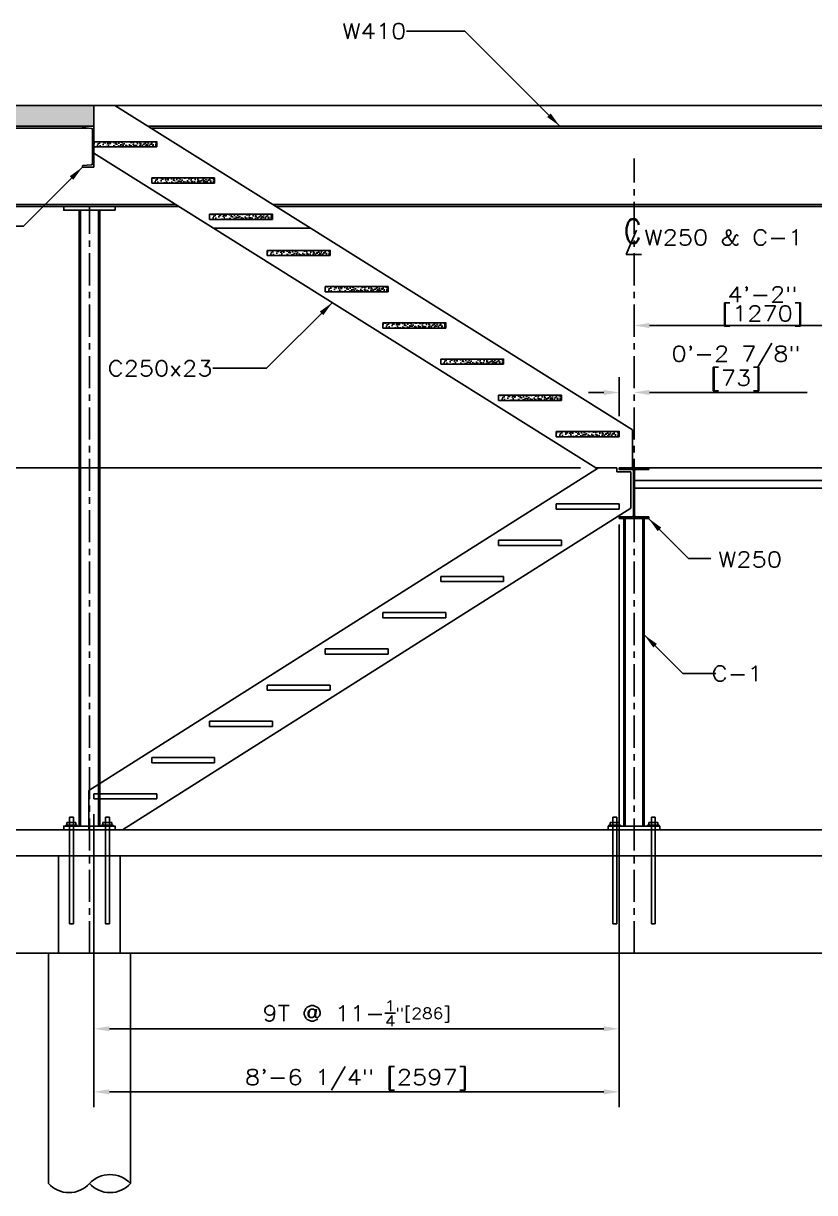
# Model space of a CAD drawing. Header units: inches. Extents: x -229 to 9761, y -1201 to 3580.
# Drawn here: x 8797.9 to 8951.9, y 2855.6 to 3083.1 of the extents above; entities that cross this region are included whole.
import ezdxf

# ---------------------------------------------------------------- set-up
doc = ezdxf.new("R2010")
doc.units = ezdxf.units.IN
doc.header["$MEASUREMENT"] = 0
doc.linetypes.add('CENTER', pattern=[2, 1.25, -0.25, 0.25, -0.25])
doc.layers.get('DEFPOINTS').update_dxf_attribs({"linetype": 'CONTINUOUS'})
for name, color, linetype in [('C-241-1', 241, 'CONTINUOUS'), ('CENTER', 1, 'CENTER'), ('LAYER131A', 131, 'CONTINUOUS'), ('Section-Stiffener', 2, 'CONTINUOUS'), ('Struc_Section_BP', 135, 'CONTINUOUS'), ('Struc_Section_Conc', 71, 'CONTINUOUS'), ('Struc_Section_Dim', 5, 'CONTINUOUS'), ('Struc_Section_Steel', 11, 'CONTINUOUS'), ('Struc_Steel_Beam', 22, 'CONTINUOUS'), ('TEXT', 4, 'CONTINUOUS')]:
    doc.layers.add(name, color=color, linetype=linetype)
doc.styles.add('ROMANS', font='ROMANS.SHX', dxfattribs={"width": 0.8})
doc.styles.add('ROMANS-115', font='romans.shx', dxfattribs={"width": 1.15})
doc.dimstyles.new('48-ROMANS-115', dxfattribs={"dimtxt": 3, "dimasz": 3, "dimexe": 3, "dimexo": 3, "dimgap": 0.0625, "dimtad": 1, "dimdec": 4, "dimzin": 1, "dimdsep": 46, "dimlunit": 4, "dimtxsty": 'ROMANS-115', "dimcen": 0.0625, "dimclrd": 256, "dimclre": 256, "dimclrt": 256, "dimadec": 0, "dimazin": 0, "dimtfac": 1, "dimtdec": 4, "dimtofl": 0, "dimtmove": 0, "dimatfit": 0, "dimfxl": 1, "dimfrac": 2, "dimtolj": 1, "dimtzin": 0, "dimarcsym": 0})
doc.dimstyles.new('Copy of 48-ROMANS-115-BPV', dxfattribs={"dimtxt": 3, "dimasz": 3, "dimexe": 3, "dimexo": 3, "dimgap": 0.0625, "dimtad": 1, "dimdec": 4, "dimzin": 1, "dimdsep": 46, "dimlunit": 4, "dimtxsty": 'ROMANS-115', "dimcen": 0.0625, "dimclrd": 256, "dimclre": 256, "dimclrt": 256, "dimadec": 0, "dimazin": 0, "dimtfac": 1, "dimtdec": 4, "dimtofl": 0, "dimtmove": 0, "dimatfit": 0, "dimfxl": 1, "dimfrac": 2, "dimtolj": 1, "dimtzin": 0, "dimarcsym": 0})

# ---------------------------------------------------------------- blocks, each defined once
blk = doc.blocks.new('*D185')
at = {"layer": 'DEFPOINTS', "color": 0, "ltscale": 2}
for p in [(8712.14, 3067.14), (8713.96, 2996.64), (8909.33, 2996.64)]:
    blk.add_point(p, dxfattribs=at)
at = {"layer": 'Struc_Section_Dim', "lineweight": -2, "ltscale": 2}
for p, q in [((8715.14, 3067.14), (8716.96, 3067.14)), ((8713.96, 3064.14), (8713.96, 2999.64)), ((8906.33, 2996.64), (8710.96, 2996.64))]:
    blk.add_line(p, q, dxfattribs=at)
at = {"layer": 'Struc_Section_Dim', "ltscale": 2}
for points in [[(8713.46, 3064.14), (8714.46, 3064.14), (8713.96, 3067.14)], [(8713.46, 2999.64), (8714.46, 2999.64), (8713.96, 2996.64)]]:
    blk.add_solid(points, dxfattribs=at)
at = {"layer": 'Struc_Section_Dim', "ltscale": 2, "insert": (8711.61, 3031.89), "char_height": 3, "attachment_point": 5, "rotation": 90, "style": 'ROMANS-115'}
blk.add_mtext('\\A1;5\'-10 1/2" [1791]', dxfattribs=at)
blk = doc.blocks.new('*D186')
at = {"layer": 'DEFPOINTS', "color": 0, "ltscale": 2}
for p in [(8909.33, 2996.64), (8713.96, 2926.14), (8713.96, 2926.14)]:
    blk.add_point(p, dxfattribs=at)
at = {"layer": 'Struc_Section_Dim', "lineweight": -2, "ltscale": 2}
for p, q in [((8906.33, 2996.64), (8710.96, 2996.64)), ((8713.96, 2993.64), (8713.96, 2929.14))]:
    blk.add_line(p, q, dxfattribs=at)
at = {"layer": 'Struc_Section_Dim', "ltscale": 2}
for points in [[(8713.46, 2993.64), (8714.46, 2993.64), (8713.96, 2996.64)], [(8713.46, 2929.14), (8714.46, 2929.14), (8713.96, 2926.14)]]:
    blk.add_solid(points, dxfattribs=at)
at = {"layer": 'Struc_Section_Dim', "ltscale": 2, "insert": (8711.61, 2961.39), "char_height": 3, "attachment_point": 5, "rotation": 90, "style": 'ROMANS-115'}
blk.add_mtext('\\A1;5\'-10 1/2" [1791]', dxfattribs=at)
blk = doc.blocks.new('*D189')
at = {"layer": 'DEFPOINTS', "color": 0, "ltscale": 2}
for p in [(8913.86, 2988.59), (8811.61, 2888.46), (8811.61, 2887.45)]:
    blk.add_point(p, dxfattribs=at)
at = {"layer": 'Struc_Section_Dim', "lineweight": -2, "ltscale": 2}
for p, q in [((8910.86, 2887.45), (8814.61, 2887.45)), ((8811.61, 2885.46), (8811.61, 2884.45))]:
    blk.add_line(p, q, dxfattribs=at)
at = {"layer": 'Struc_Section_Dim', "ltscale": 2}
for points in [[(8814.61, 2887.95), (8814.61, 2886.95), (8811.61, 2887.45)], [(8910.86, 2887.95), (8910.86, 2886.95), (8913.86, 2887.45)]]:
    blk.add_solid(points, dxfattribs=at)
at = {"layer": 'Struc_Section_Dim', "ltscale": 2, "insert": (8862.74, 2890.46), "char_height": 3, "attachment_point": 5, "style": 'ROMANS-115'}
blk.add_mtext('\\A1;\\A1;9T @ 11-\\H0.7x;\\S1/4;"[286]', dxfattribs=at)
blk = doc.blocks.new('*D175')
at = {"layer": 'DEFPOINTS', "color": 0, "ltscale": 2}
for p in [(8913.86, 2988.59), (8811.61, 2932.19), (8811.61, 2875.18)]:
    blk.add_point(p, dxfattribs=at)
at = {"layer": 'Struc_Section_Dim', "lineweight": -2, "ltscale": 2}
for p, q in [((8913.86, 2985.59), (8913.86, 2872.18)), ((8811.61, 2929.19), (8811.61, 2872.18)), ((8910.86, 2875.18), (8814.61, 2875.18))]:
    blk.add_line(p, q, dxfattribs=at)
at = {"layer": 'Struc_Section_Dim', "ltscale": 2}
for points in [[(8814.61, 2875.68), (8814.61, 2874.68), (8811.61, 2875.18)], [(8910.86, 2875.68), (8910.86, 2874.68), (8913.86, 2875.18)]]:
    blk.add_solid(points, dxfattribs=at)
at = {"layer": 'Struc_Section_Dim', "ltscale": 2, "insert": (8862.74, 2877.53), "char_height": 3, "attachment_point": 5, "style": 'ROMANS-115'}
blk.add_mtext('\\A1;8\'-6 1/4" [2597]', dxfattribs=at)
blk = doc.blocks.new('CLMARK')
at = {"layer": 'TEXT'}
for p, q in [((1.52, 4.57), (-3.55, -7.61)), ((-3.55, -7.61), (4.06, -7.61))]:
    blk.add_line(p, q, dxfattribs=at)
at = {"layer": 'TEXT', "style": 'ROMANS', "width": 0.8}
blk.add_text('C', height=12, dxfattribs=at).set_placement((-4.59, -1.9))
blk = doc.blocks.new('*D176')
at = {"layer": 'DEFPOINTS', "color": 0, "ltscale": 2}
for p in [(8916.74, 3024.33), (8916.74, 3023.08), (8966.74, 3023.08)]:
    blk.add_point(p, dxfattribs=at)
at = {"layer": 'Section-Stiffener', "lineweight": -2, "ltscale": 2}
blk.add_line((8963.74, 3024.33), (8919.74, 3024.33), dxfattribs=at)
at = {"layer": 'Section-Stiffener', "ltscale": 2}
for points in [[(8919.74, 3024.83), (8919.74, 3023.83), (8916.74, 3024.33)], [(8963.74, 3024.83), (8963.74, 3023.83), (8966.74, 3024.33)]]:
    blk.add_solid(points, dxfattribs=at)
at = {"layer": 'Section-Stiffener', "ltscale": 2, "char_height": 3, "attachment_point": 5, "style": 'ROMANS-115'}
for s, insert in [('\\A1;4\'-2"', (8941.74, 3030.38)), ('\\A1;[1270]', (8941.74, 3026.18))]:
    blk.add_mtext(s, dxfattribs=dict(at, insert=insert))
blk = doc.blocks.new('*D178')
at = {"layer": 'DEFPOINTS', "color": 0, "ltscale": 2}
for p in [(8916.74, 3011.3), (8913.86, 3003.69), (8916.74, 3003.69)]:
    blk.add_point(p, dxfattribs=at)
at = {"layer": 'Struc_Section_Dim', "lineweight": -2, "ltscale": 2}
for p, q in [((8913.86, 3006.69), (8913.86, 3014.3)), ((8910.86, 3011.3), (8907.86, 3011.3)), ((8919.74, 3011.3), (8950.46, 3011.3))]:
    blk.add_line(p, q, dxfattribs=at)
at = {"layer": 'Struc_Section_Dim', "ltscale": 2}
for points in [[(8910.86, 3011.8), (8910.86, 3010.8), (8913.86, 3011.3)], [(8919.74, 3011.8), (8919.74, 3010.8), (8916.74, 3011.3)]]:
    blk.add_solid(points, dxfattribs=at)
at = {"layer": 'Struc_Section_Dim', "ltscale": 2, "char_height": 3, "attachment_point": 5, "style": 'ROMANS-115'}
for s, insert in [('\\A1;0\'-2 7/8"', (8936.6, 3018.34)), ('\\A1;[73]', (8936.6, 3013.64))]:
    blk.add_mtext(s, dxfattribs=dict(at, insert=insert))

msp = doc.modelspace()

# ---------------------------------------------------------------- hatches: boundary and pattern name
at = {"layer": 'LAYER131A', "ltscale": 2}
h = msp.add_hatch(dxfattribs=at)
h.set_pattern_fill('AR-CONC', color=256, scale=0.2, style=0)
h.set_pattern_definition([(130, (9413.5464, 3009.6492), (-1.4345204, -0.1255043), [0.15, -1.65]), (185, (9413.5464, 3009.6492), (0.2775027, 1.5043843), [0.12, -1.32]), (79.5486, (9413.4269, 3009.6387), (-1.1570188, 1.378879), [0.1274804, -1.4022842]), (133.8158, (9413.5464, 3010.0492), (-2.134482, -0.331038), [0.225, -2.475]), (83.3644, (9413.3686, 3010.0216), (-1.8693254, 1.948236), [0.1912206, -2.103426]), (188.8158, (9413.5464, 3010.0492), (-1.869324, 1.948237), [0.18, -1.98]), (159, (9413.3464, 3009.9492), (-1.193814, -0.8052378), [0.15, -1.65]), (214, (9413.3464, 3009.9492), (-0.4866307, 1.4503), [0.12, -1.32]), (108.5486, (9413.247, 3009.882), (-1.6804453, 0.645061), [0.1274804, -1.4022842]), (142.5, (9413.54645, 3009.64916), (-0.0243197, 0.6657877), [0, -1.304, 0, -1.34, 0, -1.325]), (172.5, (9413.54645, 3009.64916), (-0.5261391, 0.7888234), [0, -0.764, 0, -1.274, 0, -0.505]), (212.5, (9413.99245, 3009.64916), (-1.06764487, -0.04510974), [0, -0.5, 0, -1.56, 0, -2.07]), (222.5, (9414.19245, 3009.6492), (-1.1663723, 0.20021), [0, -0.65, 0, -1.036, 0, -1.47])])
h.paths.add_polyline_path([(8753.172847, 3067.144803), (8811.610423, 3067.144803), (8811.610423, 3063.144803), (8753.133922, 3063.144803), (8753.133922, 3063.8607), (8753.717794, 3064.366131), (8752.861448, 3064.9882), (8753.172847, 3065.415872)])
h = msp.add_hatch(dxfattribs=at)
h.set_pattern_fill('AR-CONC', color=256, scale=0.2, style=0)
h.set_pattern_definition([(130, (9198.8265, 3066.0492), (-1.4345204, -0.1255043), [0.15, -1.65]), (185, (9198.8265, 3066.0492), (0.2775027, 1.504384), [0.12, -1.32]), (79.5486, (9198.707, 3066.0387), (-1.157019, 1.378879), [0.1274804, -1.402284]), (133.8158, (9198.8265, 3066.4492), (-2.134482, -0.331038), [0.225, -2.475]), (83.3644, (9198.6486, 3066.4216), (-1.869325, 1.948236), [0.19122, -2.103426]), (188.8158, (9198.8265, 3066.4492), (-1.869324, 1.948237), [0.18, -1.98]), (159, (9198.6265, 3066.3492), (-1.193814, -0.8052378), [0.15, -1.65]), (214, (9198.6265, 3066.3492), (-0.4866307, 1.4503), [0.12, -1.32]), (108.5486, (9198.527, 3066.282), (-1.6804453, 0.645061), [0.1274804, -1.402284]), (142.5, (9198.8265, 3066.04916), (-0.0243197, 0.6657877), [0, -1.304, 0, -1.34, 0, -1.325]), (172.5, (9198.8265, 3066.04916), (-0.5261391, 0.7888234), [0, -0.764, 0, -1.274, 0, -0.505]), (212.5, (9199.2725, 3066.04916), (-1.0676449, -0.04510974), [0, -0.5, 0, -1.56, 0, -2.07]), (222.5, (9199.4725, 3066.0492), (-1.1663723, 0.20021), [0, -0.65, 0, -1.036, 0, -1.47])])
h.paths.add_polyline_path([(8811.610423, 3060.094803), (8823.860423, 3060.094803), (8823.860423, 3059.094803), (8811.610423, 3059.094803)])
h = msp.add_hatch(dxfattribs=at)
h.set_pattern_fill('AR-CONC', color=256, scale=0.2, style=0)
h.set_pattern_definition([(130, (9210.0765, 3058.9992), (-1.4345204, -0.1255043), [0.15, -1.65]), (185, (9210.0765, 3058.9992), (0.2775027, 1.504384), [0.12, -1.32]), (79.5486, (9209.957, 3058.9887), (-1.157019, 1.378879), [0.1274804, -1.402284]), (133.8158, (9210.0765, 3059.3992), (-2.134482, -0.331038), [0.225, -2.475]), (83.3644, (9209.8986, 3059.3716), (-1.869325, 1.948236), [0.19122, -2.103426]), (188.8158, (9210.0765, 3059.3992), (-1.869324, 1.948237), [0.18, -1.98]), (159, (9209.8765, 3059.2992), (-1.193814, -0.8052378), [0.15, -1.65]), (214, (9209.8765, 3059.2992), (-0.4866307, 1.4503), [0.12, -1.32]), (108.5486, (9209.777, 3059.232), (-1.6804453, 0.645061), [0.1274804, -1.402284]), (142.5, (9210.0765, 3058.99916), (-0.0243197, 0.6657877), [0, -1.304, 0, -1.34, 0, -1.325]), (172.5, (9210.0765, 3058.99916), (-0.5261391, 0.7888234), [0, -0.764, 0, -1.274, 0, -0.505]), (212.5, (9210.5225, 3058.99916), (-1.0676449, -0.04510974), [0, -0.5, 0, -1.56, 0, -2.07]), (222.5, (9210.7225, 3058.9992), (-1.1663723, 0.20021), [0, -0.65, 0, -1.036, 0, -1.47])])
h.paths.add_polyline_path([(8822.860423, 3053.044803), (8835.110423, 3053.044803), (8835.110423, 3052.044803), (8822.860423, 3052.044803)])
h = msp.add_hatch(dxfattribs=at)
h.set_pattern_fill('AR-CONC', color=256, scale=0.2, style=0)
h.set_pattern_definition([(130, (9221.3265, 3051.9492), (-1.4345204, -0.1255043), [0.15, -1.65]), (185, (9221.3265, 3051.9492), (0.2775027, 1.504384), [0.12, -1.32]), (79.5486, (9221.207, 3051.9387), (-1.157019, 1.378879), [0.1274804, -1.402284]), (133.8158, (9221.3265, 3052.3492), (-2.134482, -0.331038), [0.225, -2.475]), (83.3644, (9221.1486, 3052.3216), (-1.869325, 1.948236), [0.19122, -2.103426]), (188.8158, (9221.3265, 3052.3492), (-1.869324, 1.948237), [0.18, -1.98]), (159, (9221.1265, 3052.2492), (-1.193814, -0.8052378), [0.15, -1.65]), (214, (9221.1265, 3052.2492), (-0.4866307, 1.4503), [0.12, -1.32]), (108.5486, (9221.027, 3052.182), (-1.6804453, 0.645061), [0.1274804, -1.402284]), (142.5, (9221.3265, 3051.94916), (-0.0243197, 0.6657877), [0, -1.304, 0, -1.34, 0, -1.325]), (172.5, (9221.3265, 3051.94916), (-0.5261391, 0.7888234), [0, -0.764, 0, -1.274, 0, -0.505]), (212.5, (9221.7725, 3051.94916), (-1.0676449, -0.04510974), [0, -0.5, 0, -1.56, 0, -2.07]), (222.5, (9221.9725, 3051.9492), (-1.1663723, 0.20021), [0, -0.65, 0, -1.036, 0, -1.47])])
h.paths.add_polyline_path([(8834.110423, 3045.994803), (8846.360423, 3045.994803), (8846.360423, 3044.994803), (8834.110423, 3044.994803)])
h = msp.add_hatch(dxfattribs=at)
h.set_pattern_fill('AR-CONC', color=256, scale=0.2, style=0)
h.set_pattern_definition([(130, (9232.5765, 3044.8992), (-1.4345204, -0.1255043), [0.15, -1.65]), (185, (9232.5765, 3044.8992), (0.2775027, 1.504384), [0.12, -1.32]), (79.5486, (9232.457, 3044.8887), (-1.157019, 1.378879), [0.1274804, -1.402284]), (133.8158, (9232.5765, 3045.2992), (-2.134482, -0.331038), [0.225, -2.475]), (83.3644, (9232.3986, 3045.2716), (-1.869325, 1.948236), [0.19122, -2.103426]), (188.8158, (9232.5765, 3045.2992), (-1.869324, 1.948237), [0.18, -1.98]), (159, (9232.3765, 3045.1992), (-1.193814, -0.8052378), [0.15, -1.65]), (214, (9232.3765, 3045.1992), (-0.4866307, 1.4503), [0.12, -1.32]), (108.5486, (9232.277, 3045.132), (-1.6804453, 0.645061), [0.1274804, -1.402284]), (142.5, (9232.5765, 3044.89916), (-0.0243197, 0.6657877), [0, -1.304, 0, -1.34, 0, -1.325]), (172.5, (9232.5765, 3044.89916), (-0.5261391, 0.7888234), [0, -0.764, 0, -1.274, 0, -0.505]), (212.5, (9233.0225, 3044.89916), (-1.0676449, -0.04510974), [0, -0.5, 0, -1.56, 0, -2.07]), (222.5, (9233.2225, 3044.8992), (-1.1663723, 0.20021), [0, -0.65, 0, -1.036, 0, -1.47])])
h.paths.add_polyline_path([(8845.360423, 3038.944803), (8857.610423, 3038.944803), (8857.610423, 3037.944803), (8845.360423, 3037.944803)])
h = msp.add_hatch(dxfattribs=at)
h.set_pattern_fill('AR-CONC', color=256, scale=0.2, style=0)
h.set_pattern_definition([(130, (9243.8265, 3037.8492), (-1.4345204, -0.1255043), [0.15, -1.65]), (185, (9243.8265, 3037.8492), (0.2775027, 1.504384), [0.12, -1.32]), (79.5486, (9243.707, 3037.8387), (-1.157019, 1.378879), [0.1274804, -1.402284]), (133.8158, (9243.8265, 3038.2492), (-2.134482, -0.331038), [0.225, -2.475]), (83.3644, (9243.6486, 3038.2216), (-1.869325, 1.948236), [0.19122, -2.103426]), (188.8158, (9243.8265, 3038.2492), (-1.869324, 1.948237), [0.18, -1.98]), (159, (9243.6265, 3038.1492), (-1.193814, -0.8052378), [0.15, -1.65]), (214, (9243.6265, 3038.1492), (-0.4866307, 1.4503), [0.12, -1.32]), (108.5486, (9243.527, 3038.082), (-1.6804453, 0.645061), [0.1274804, -1.402284]), (142.5, (9243.8265, 3037.84916), (-0.0243197, 0.6657877), [0, -1.304, 0, -1.34, 0, -1.325]), (172.5, (9243.8265, 3037.84916), (-0.5261391, 0.7888234), [0, -0.764, 0, -1.274, 0, -0.505]), (212.5, (9244.2725, 3037.84916), (-1.0676449, -0.04510974), [0, -0.5, 0, -1.56, 0, -2.07]), (222.5, (9244.4725, 3037.8492), (-1.1663723, 0.20021), [0, -0.65, 0, -1.036, 0, -1.47])])
h.paths.add_polyline_path([(8856.610423, 3031.894803), (8868.860423, 3031.894803), (8868.860423, 3030.894803), (8856.610423, 3030.894803)])
h = msp.add_hatch(dxfattribs=at)
h.set_pattern_fill('AR-CONC', color=256, scale=0.2, style=0)
h.set_pattern_definition([(130, (9255.0765, 3030.7992), (-1.4345204, -0.1255043), [0.15, -1.65]), (185, (9255.0765, 3030.7992), (0.2775027, 1.504384), [0.12, -1.32]), (79.5486, (9254.957, 3030.7887), (-1.157019, 1.378879), [0.1274804, -1.402284]), (133.8158, (9255.0765, 3031.1992), (-2.134482, -0.331038), [0.225, -2.475]), (83.3644, (9254.8986, 3031.1716), (-1.869325, 1.948236), [0.19122, -2.103426]), (188.8158, (9255.0765, 3031.1992), (-1.869324, 1.948237), [0.18, -1.98]), (159, (9254.8765, 3031.0992), (-1.193814, -0.8052378), [0.15, -1.65]), (214, (9254.8765, 3031.0992), (-0.4866307, 1.4503), [0.12, -1.32]), (108.5486, (9254.777, 3031.032), (-1.6804453, 0.645061), [0.1274804, -1.402284]), (142.5, (9255.0765, 3030.79916), (-0.0243197, 0.6657877), [0, -1.304, 0, -1.34, 0, -1.325]), (172.5, (9255.0765, 3030.79916), (-0.5261391, 0.7888234), [0, -0.764, 0, -1.274, 0, -0.505]), (212.5, (9255.5225, 3030.79916), (-1.0676449, -0.04510974), [0, -0.5, 0, -1.56, 0, -2.07]), (222.5, (9255.7225, 3030.7992), (-1.1663723, 0.20021), [0, -0.65, 0, -1.036, 0, -1.47])])
h.paths.add_polyline_path([(8867.860423, 3024.844803), (8880.110423, 3024.844803), (8880.110423, 3023.844803), (8867.860423, 3023.844803)])
h = msp.add_hatch(dxfattribs=at)
h.set_pattern_fill('AR-CONC', color=256, scale=0.2, style=0)
h.set_pattern_definition([(130, (9266.3265, 3023.7492), (-1.4345204, -0.1255043), [0.15, -1.65]), (185, (9266.3265, 3023.7492), (0.2775027, 1.504384), [0.12, -1.32]), (79.5486, (9266.207, 3023.7387), (-1.157019, 1.378879), [0.1274804, -1.402284]), (133.8158, (9266.3265, 3024.1492), (-2.134482, -0.331038), [0.225, -2.475]), (83.3644, (9266.1486, 3024.1216), (-1.869325, 1.948236), [0.19122, -2.103426]), (188.8158, (9266.3265, 3024.1492), (-1.869324, 1.948237), [0.18, -1.98]), (159, (9266.1265, 3024.0492), (-1.193814, -0.8052378), [0.15, -1.65]), (214, (9266.1265, 3024.0492), (-0.4866307, 1.4503), [0.12, -1.32]), (108.5486, (9266.027, 3023.982), (-1.6804453, 0.645061), [0.1274804, -1.402284]), (142.5, (9266.3265, 3023.74916), (-0.0243197, 0.6657877), [0, -1.304, 0, -1.34, 0, -1.325]), (172.5, (9266.3265, 3023.74916), (-0.5261391, 0.7888234), [0, -0.764, 0, -1.274, 0, -0.505]), (212.5, (9266.7725, 3023.74916), (-1.0676449, -0.04510974), [0, -0.5, 0, -1.56, 0, -2.07]), (222.5, (9266.9725, 3023.7492), (-1.1663723, 0.20021), [0, -0.65, 0, -1.036, 0, -1.47])])
h.paths.add_polyline_path([(8879.110423, 3017.794803), (8891.360423, 3017.794803), (8891.360423, 3016.794803), (8879.110423, 3016.794803)])
h = msp.add_hatch(dxfattribs=at)
h.set_pattern_fill('AR-CONC', color=256, scale=0.2, style=0)
h.set_pattern_definition([(130, (9277.5765, 3016.6992), (-1.4345204, -0.1255043), [0.15, -1.65]), (185, (9277.5765, 3016.6992), (0.2775027, 1.504384), [0.12, -1.32]), (79.5486, (9277.457, 3016.6887), (-1.157019, 1.378879), [0.1274804, -1.402284]), (133.8158, (9277.5765, 3017.0992), (-2.134482, -0.331038), [0.225, -2.475]), (83.3644, (9277.3986, 3017.0716), (-1.869325, 1.948236), [0.19122, -2.103426]), (188.8158, (9277.5765, 3017.0992), (-1.869324, 1.948237), [0.18, -1.98]), (159, (9277.3765, 3016.9992), (-1.193814, -0.8052378), [0.15, -1.65]), (214, (9277.3765, 3016.9992), (-0.4866307, 1.4503), [0.12, -1.32]), (108.5486, (9277.277, 3016.932), (-1.6804453, 0.645061), [0.1274804, -1.402284]), (142.5, (9277.5765, 3016.69916), (-0.0243197, 0.6657877), [0, -1.304, 0, -1.34, 0, -1.325]), (172.5, (9277.5765, 3016.69916), (-0.5261391, 0.7888234), [0, -0.764, 0, -1.274, 0, -0.505]), (212.5, (9278.0225, 3016.69916), (-1.0676449, -0.04510974), [0, -0.5, 0, -1.56, 0, -2.07]), (222.5, (9278.2225, 3016.6992), (-1.1663723, 0.20021), [0, -0.65, 0, -1.036, 0, -1.47])])
h.paths.add_polyline_path([(8890.360423, 3010.744803), (8902.610423, 3010.744803), (8902.610423, 3009.744803), (8890.360423, 3009.744803)])
h = msp.add_hatch(dxfattribs=at)
h.set_pattern_fill('AR-CONC', color=256, scale=0.2, style=0)
h.set_pattern_definition([(130, (9288.8265, 3009.6492), (-1.4345204, -0.1255043), [0.15, -1.65]), (185, (9288.8265, 3009.6492), (0.2775027, 1.504384), [0.12, -1.32]), (79.5486, (9288.707, 3009.6387), (-1.157019, 1.378879), [0.1274804, -1.402284]), (133.8158, (9288.8265, 3010.0492), (-2.134482, -0.331038), [0.225, -2.475]), (83.3644, (9288.6486, 3010.0216), (-1.869325, 1.948236), [0.19122, -2.103426]), (188.8158, (9288.8265, 3010.0492), (-1.869324, 1.948237), [0.18, -1.98]), (159, (9288.6265, 3009.9492), (-1.193814, -0.8052378), [0.15, -1.65]), (214, (9288.6265, 3009.9492), (-0.4866307, 1.4503), [0.12, -1.32]), (108.5486, (9288.527, 3009.882), (-1.6804453, 0.645061), [0.1274804, -1.402284]), (142.5, (9288.8265, 3009.64916), (-0.0243197, 0.6657877), [0, -1.304, 0, -1.34, 0, -1.325]), (172.5, (9288.8265, 3009.64916), (-0.5261391, 0.7888234), [0, -0.764, 0, -1.274, 0, -0.505]), (212.5, (9289.2725, 3009.64916), (-1.0676449, -0.04510974), [0, -0.5, 0, -1.56, 0, -2.07]), (222.5, (9289.4725, 3009.6492), (-1.1663723, 0.20021), [0, -0.65, 0, -1.036, 0, -1.47])])
h.paths.add_polyline_path([(8901.610423, 3003.694803), (8913.860423, 3003.694803), (8913.860423, 3002.694803), (8901.610423, 3002.694803)])
at = {"layer": 'Struc_Section_Steel', "ltscale": 2}
h = msp.add_hatch(dxfattribs=at)
h.set_pattern_fill('STEEL', color=256, scale=5, style=0)
h.set_pattern_definition([(135, (9021.61105, 3012.8967), (0.4419417, 0.4419417), []), (135, (9021.61105, 3013.2092), (0.4419417, 0.4419417), [])])
h.paths.add_polyline_path([(8913.860423, 2996.332303), (8913.860423, 2996.644803), (8919.610423, 2996.644803), (8919.610423, 2996.332303), (8917.110423, 2996.332303, 0.4142135624), (8916.860423, 2996.082303), (8916.860423, 2987.332303, 0.4142135624), (8917.110423, 2987.082303), (8919.610423, 2987.082303), (8919.610423, 2986.769803), (8913.860423, 2986.769803), (8913.860423, 2987.082303), (8916.360423, 2987.082303, 0.4142135624), (8916.610423, 2987.332303), (8916.610423, 2996.082303, 0.4142135624), (8916.360423, 2996.332303)])

# ---------------------------------------------------------------- linework, layer by layer
at = {"layer": 'C-241-1'}
for p, q in [((8806.114495, 2927.08037), (8808.356351, 2927.08037)), ((8806.114495, 2927.08037), (8806.114495, 2926.894803)), ((8806.114495, 2926.894803), (8808.356351, 2926.894803)), ((8806.364495, 2927.575215), (8808.106351, 2927.575215)), ((8806.364495, 2927.575215), (8806.364495, 2927.08037)), ((8806.859341, 2928.616452), (8806.859341, 2927.575215)), ((8806.859341, 2928.616452), (8807.611506, 2928.616452)), ((8807.611506, 2928.616452), (8807.611506, 2927.575215)), ((8808.106351, 2927.575215), (8808.106351, 2927.08037)), ((8808.356351, 2927.08037), (8808.356351, 2926.894803)), ((8815.356351, 2927.08037), (8813.114495, 2927.08037)), ((8813.114495, 2927.08037), (8813.114495, 2926.894803)), ((8815.356351, 2926.894803), (8813.114495, 2926.894803)), ((8815.106351, 2927.575215), (8813.364495, 2927.575215)), ((8813.364495, 2927.575215), (8813.364495, 2927.08037)), ((8813.859341, 2928.616452), (8813.859341, 2927.575215)), ((8814.611506, 2928.616452), (8813.859341, 2928.616452)), ((8814.611506, 2928.616452), (8814.611506, 2927.575215)), ((8815.106351, 2927.575215), (8815.106351, 2927.08037)), ((8815.356351, 2927.08037), (8815.356351, 2926.894803)), ((8911.864495, 2927.08037), (8914.106351, 2927.08037)), ((8911.864495, 2927.08037), (8911.864495, 2926.894803)), ((8911.864495, 2926.894803), (8914.106351, 2926.894803)), ((8912.114495, 2927.575215), (8913.856351, 2927.575215)), ((8912.114495, 2927.575215), (8912.114495, 2927.08037)), ((8912.609341, 2928.616452), (8912.609341, 2927.575215)), ((8912.609341, 2928.616452), (8913.361506, 2928.616452)), ((8913.361506, 2928.616452), (8913.361506, 2927.575215)), ((8913.856351, 2927.575215), (8913.856351, 2927.08037)), ((8914.106351, 2927.08037), (8914.106351, 2926.894803)), ((8921.606351, 2927.08037), (8919.364495, 2927.08037)), ((8919.364495, 2927.08037), (8919.364495, 2926.894803)), ((8921.606351, 2926.894803), (8919.364495, 2926.894803)), ((8921.356351, 2927.575215), (8919.614495, 2927.575215)), ((8919.614495, 2927.575215), (8919.614495, 2927.08037)), ((8920.109341, 2928.616452), (8920.109341, 2927.575215)), ((8920.861506, 2928.616452), (8920.109341, 2928.616452)), ((8920.861506, 2928.616452), (8920.861506, 2927.575215)), ((8921.356351, 2927.575215), (8921.356351, 2927.08037)), ((8921.606351, 2927.08037), (8921.606351, 2926.894803))]:
    msp.add_line(p, q, dxfattribs=at)
at = {"layer": 'C-241-1', "ltscale": 10}
for p, q in [((8806.859341, 2927.575215), (8806.859341, 2907.894803)), ((8807.611506, 2927.575215), (8807.611506, 2907.894803)), ((8813.859341, 2927.575215), (8813.859341, 2907.894803)), ((8814.611506, 2927.575215), (8814.611506, 2907.894803)), ((8912.609341, 2927.575215), (8912.609341, 2907.894803)), ((8913.361506, 2927.575215), (8913.361506, 2907.894803)), ((8920.109341, 2927.575215), (8920.109341, 2907.894803)), ((8920.861506, 2927.575215), (8920.861506, 2907.894803)), ((8806.859341, 2907.894803), (8807.611506, 2907.894803)), ((8814.611506, 2907.894803), (8813.859341, 2907.894803)), ((8912.609341, 2907.894803), (8913.361506, 2907.894803)), ((8920.861506, 2907.894803), (8920.109341, 2907.894803))]:
    msp.add_line(p, q, dxfattribs=at)
at = {"layer": 'CENTER', "ltscale": 5}
for p, q in [((8916.735423, 2902.144803), (8916.735423, 3056.805485)), ((8810.735423, 2902.144803), (8810.735423, 3047.519803))]:
    msp.add_line(p, q, dxfattribs=at)
at = {"layer": 'LAYER131A'}
for p, q in [((8811.610423, 3060.094803), (8823.860423, 3060.094803)), ((8811.610423, 3059.094803), (8811.610423, 3060.094803)), ((8811.610423, 3059.094803), (8823.860423, 3059.094803)), ((8823.860423, 3059.094803), (8823.860423, 3060.094803)), ((8822.860423, 3053.044803), (8835.110423, 3053.044803)), ((8822.860423, 3052.044803), (8822.860423, 3053.044803)), ((8822.860423, 3052.044803), (8835.110423, 3052.044803)), ((8835.110423, 3052.044803), (8835.110423, 3053.044803)), ((8808.735423, 3046.769803), (8808.735423, 2926.894803)), ((8812.735423, 3046.769803), (8812.735423, 2935.198465)), ((8834.110423, 3045.994803), (8846.360423, 3045.994803)), ((8834.110423, 3044.994803), (8834.110423, 3045.994803)), ((8834.110423, 3044.994803), (8846.360423, 3044.994803)), ((8846.360423, 3044.994803), (8846.360423, 3045.994803)), ((8845.360423, 3038.944803), (8857.610423, 3038.944803)), ((8845.360423, 3038.944803), (8856.610423, 3038.944803)), ((8845.360423, 3037.944803), (8845.360423, 3038.944803)), ((8857.610423, 3037.944803), (8857.610423, 3038.944803)), ((8845.360423, 3037.944803), (8857.610423, 3037.944803)), ((8856.610423, 3031.894803), (8868.860423, 3031.894803)), ((8856.610423, 3030.894803), (8856.610423, 3031.894803)), ((8868.860423, 3030.894803), (8868.860423, 3031.894803)), ((8856.610423, 3030.894803), (8868.860423, 3030.894803)), ((8867.860423, 3024.844803), (8880.110423, 3024.844803)), ((8867.860423, 3023.844803), (8867.860423, 3024.844803)), ((8880.110423, 3023.844803), (8880.110423, 3024.844803)), ((8867.860423, 3023.844803), (8880.110423, 3023.844803)), ((8879.110423, 3017.794803), (8891.360423, 3017.794803)), ((8879.110423, 3016.794803), (8879.110423, 3017.794803)), ((8891.360423, 3016.794803), (8891.360423, 3017.794803)), ((8879.110423, 3016.794803), (8891.360423, 3016.794803)), ((8890.360423, 3010.744803), (8902.610423, 3010.744803)), ((8890.360423, 3009.744803), (8890.360423, 3010.744803)), ((8902.610423, 3009.744803), (8902.610423, 3010.744803)), ((8890.360423, 3009.744803), (8902.610423, 3009.744803)), ((8901.610423, 3003.694803), (8913.860423, 3003.694803)), ((8901.610423, 3002.694803), (8901.610423, 3003.694803)), ((8901.610423, 3002.694803), (8913.860423, 3002.694803)), ((8913.860423, 3002.694803), (8913.860423, 3003.694803)), ((8901.610423, 2988.594803), (8901.610423, 2989.594803)), ((8913.860423, 2988.594803), (8913.860423, 2989.594803)), ((8914.735423, 2986.769803), (8914.735423, 2926.894803)), ((8918.735423, 2986.769803), (8918.735423, 2926.894803)), ((8890.360423, 2981.544803), (8890.360423, 2982.544803)), ((8902.610423, 2981.544803), (8902.610423, 2982.544803)), ((8879.110423, 2974.494803), (8879.110423, 2975.494803)), ((8891.360423, 2974.494803), (8891.360423, 2975.494803)), ((8867.860423, 2967.444803), (8867.860423, 2968.444803)), ((8880.110423, 2967.444803), (8880.110423, 2968.444803)), ((8856.610423, 2960.394803), (8856.610423, 2961.394803)), ((8868.860423, 2960.394803), (8868.860423, 2961.394803)), ((8845.360423, 2953.344803), (8845.360423, 2954.344803)), ((8857.610423, 2953.344803), (8857.610423, 2954.344803)), ((8834.110423, 2946.294803), (8834.110423, 2947.294803)), ((8846.360423, 2946.294803), (8846.360423, 2947.294803)), ((8822.860423, 2939.244803), (8822.860423, 2940.244803)), ((8835.110423, 2939.244803), (8835.110423, 2940.244803)), ((8811.610423, 2932.194803), (8811.610423, 2933.194803)), ((8823.860423, 2932.194803), (8823.860423, 2933.194803)), ((8802.749515, 2902.144803), (8802.749515, 2857.317973)), ((8802.749515, 2902.144803), (8818.721332, 2902.144803)), ((8818.721332, 2902.144803), (8818.721332, 2857.317973))]:
    msp.add_line(p, q, dxfattribs=at)
at = {"layer": 'LAYER131A', "ltscale": 10}
for p, q in [((8913.860423, 2989.594803), (8901.610423, 2989.594803)), ((8913.860423, 2988.594803), (8901.610423, 2988.594803)), ((8902.610423, 2982.544803), (8890.360423, 2982.544803)), ((8902.610423, 2981.544803), (8890.360423, 2981.544803)), ((8891.360423, 2975.494803), (8879.110423, 2975.494803)), ((8891.360423, 2974.494803), (8879.110423, 2974.494803)), ((8880.110423, 2968.444803), (8867.860423, 2968.444803)), ((8880.110423, 2967.444803), (8867.860423, 2967.444803)), ((8868.860423, 2961.394803), (8856.610423, 2961.394803)), ((8868.860423, 2960.394803), (8856.610423, 2960.394803)), ((8857.610423, 2954.344803), (8845.360423, 2954.344803)), ((8857.610423, 2953.344803), (8845.360423, 2953.344803)), ((8846.360423, 2947.294803), (8834.110423, 2947.294803)), ((8846.360423, 2946.294803), (8834.110423, 2946.294803)), ((8835.110423, 2940.244803), (8822.860423, 2940.244803)), ((8835.110423, 2939.244803), (8822.860423, 2939.244803)), ((8823.860423, 2933.194803), (8811.610423, 2933.194803)), ((8823.860423, 2932.194803), (8811.610423, 2932.194803))]:
    msp.add_line(p, q, dxfattribs=at)
at = {"layer": 'LAYER131A'}
for centre, start, end in [((8814.728378, 2853.648059), 42.58603586, 137.41396414), ((8806.742469, 2860.987887), 222.58603586, 317.41396414), ((8814.728378, 2860.987887), 222.58603586, 317.41396414)]:
    msp.add_arc(centre, 5.423279, start, end, dxfattribs=at)
at = {"layer": 'Struc_Section_BP', "ltscale": 2}
for points in [[(8815.735423, 3046.769803), (8805.735423, 3046.769803), (8805.735423, 3047.519803), (8815.735423, 3047.519803)], [(8815.735423, 2926.144803), (8805.735423, 2926.144803), (8805.735423, 2926.894803), (8815.735423, 2926.894803)], [(8921.735423, 2926.144803), (8911.735423, 2926.144803), (8911.735423, 2926.894803), (8921.735423, 2926.894803)]]:
    msp.add_lwpolyline(points, close=True, dxfattribs=at)
at = {"layer": 'Struc_Section_Conc', "ltscale": 2}
for p, q in [((8811.610423, 3067.144803), (8753.172847, 3067.144803)), ((8811.610423, 3063.144803), (8811.610423, 3067.144803)), ((8963.860423, 3067.144803), (8815.661335, 3067.144803)), ((8811.610423, 3063.144803), (8753.133922, 3063.144803)), ((8966.610423, 3063.144803), (8822.044313, 3063.144803)), ((8810.360423, 3062.769803), (8753.172847, 3062.769803)), ((8963.485423, 3062.769803), (8822.642718, 3062.769803)), ((8827.547529, 3047.894803), (8753.133922, 3047.894803)), ((8828.145933, 3047.519803), (8753.133922, 3047.519803)), ((8966.110423, 3047.894803), (8846.37942, 3047.894803)), ((8966.110423, 3047.519803), (8846.977824, 3047.519803)), ((8919.610423, 2996.644803), (8963.860423, 2996.644803)), ((8916.860423, 2992.644803), (8966.610423, 2992.644803)), ((9004.493147, 2926.144803), (8754.172847, 2926.144803)), ((9004.454221, 2921.144803), (8754.133922, 2921.144803)), ((8804.735423, 2902.144803), (8804.735423, 2921.144803)), ((8816.735423, 2902.144803), (8816.735423, 2921.144803)), ((9004.493147, 2902.144803), (8754.172847, 2902.144803)), ((8816.735423, 2902.144803), (8804.735423, 2902.144803)), ((8816.735423, 2902.144803), (8804.735423, 2902.144803))]:
    msp.add_line(p, q, dxfattribs=at)
at = {"layer": 'Struc_Section_Conc', "ltscale": 20}
msp.add_line((8916.860423, 2994.144803), (8966.610423, 2994.144803), dxfattribs=at)
at = {"layer": 'Struc_Section_Steel', "ltscale": 2}
for p, q in [((8811.610423, 3067.144803), (8815.661335, 3067.144803)), ((8811.610423, 3058.177089), (8811.610423, 3067.144803)), ((8811.610423, 3061.644803), (8811.610423, 3067.144803)), ((8811.610423, 3067.144803), (8811.610423, 3058.177089)), ((8815.661335, 3067.144803), (8916.420423, 3004.002441)), ((8811.610423, 3063.144803), (8809.360423, 3063.144803)), ((8809.360423, 3063.144803), (8809.360423, 3062.971833)), ((8811.610423, 3055.144803), (8811.610423, 3063.144803)), ((8811.132212, 3062.70228), (8809.474529, 3062.847309)), ((8811.360423, 3055.836374), (8811.360423, 3062.453231)), ((8811.610423, 3057.882056), (8909.329444, 2996.644803)), ((8809.360423, 3055.317773), (8809.360423, 3055.144803)), ((8811.610423, 3055.144803), (8809.360423, 3055.144803)), ((8811.132212, 3055.587326), (8809.474529, 3055.442297)), ((8916.420423, 2996.644803), (8916.420423, 3004.002441)), ((8909.809512, 2996.644803), (8810.610423, 2933.853374)), ((8909.329444, 2996.644803), (8913.360423, 2996.644803)), ((8913.860423, 2996.332303), (8913.860423, 2996.644803)), ((8913.860423, 2996.644803), (8916.420423, 2996.644803)), ((8919.610423, 2996.644803), (8917.050423, 2996.644803)), ((8919.610423, 2996.332303), (8919.610423, 2996.644803)), ((8916.110423, 2988.806634), (8817.141403, 2926.144803)), ((8810.610423, 2926.144803), (8810.610423, 2933.853374)), ((8817.141403, 2926.144803), (8810.610423, 2926.144803))]:
    msp.add_line(p, q, dxfattribs=at)
at = {"layer": 'Struc_Section_Steel', "ltscale": 4}
for p, q in [((8808.985423, 3046.769803), (8808.985423, 2926.894803)), ((8812.485423, 3046.769803), (8812.485423, 2926.894803)), ((8914.985423, 2986.769803), (8914.985423, 2926.894803)), ((8918.485423, 2986.769803), (8918.485423, 2926.894803)), ((8812.735423, 2935.198465), (8812.735423, 2926.894803))]:
    msp.add_line(p, q, dxfattribs=at)
at = {"layer": 'Struc_Section_Steel'}
for p, q in [((8913.360423, 2996.644803), (8913.360423, 2995.832303)), ((8916.110423, 2995.832303), (8913.360423, 2995.832303)), ((8919.610423, 2996.644803), (8913.860423, 2996.644803)), ((8913.860423, 2996.644803), (8913.860423, 2996.332303)), ((8916.360423, 2996.332303), (8913.860423, 2996.332303)), ((8916.110423, 2988.806634), (8916.110423, 2995.832303)), ((8916.610423, 2987.332303), (8916.610423, 2996.082303)), ((8916.860423, 2987.332303), (8916.860423, 2996.082303)), ((8919.610423, 2996.332303), (8917.110423, 2996.332303)), ((8913.860423, 2987.082303), (8916.360423, 2987.082303)), ((8913.860423, 2987.082303), (8913.860423, 2986.769803)), ((8913.860423, 2986.769803), (8919.610423, 2986.769803)), ((8917.110423, 2987.082303), (8919.610423, 2987.082303)), ((8919.610423, 2986.769803), (8919.610423, 2987.082303))]:
    msp.add_line(p, q, dxfattribs=at)
at = {"layer": 'Struc_Section_Steel', "ltscale": 2}
for centre, radius, start, end in [((8809.485423, 3062.971833), 0.125, 180, 265), ((8811.110423, 3062.453231), 0.25, 0, 85), ((8809.485423, 3055.317773), 0.125, 95, 180), ((8811.110423, 3055.836374), 0.25, 275, 0)]:
    msp.add_arc(centre, radius, start, end, dxfattribs=at)
at = {"layer": 'Struc_Section_Steel'}
for centre, start, end in [((8916.360423, 2996.082303), 0, 90), ((8917.110423, 2996.082303), 90, 180), ((8916.360423, 2987.332303), 270, 0), ((8917.110423, 2987.332303), 180, 270)]:
    msp.add_arc(centre, 0.25, start, end, dxfattribs=at)
at = {"layer": 'Struc_Steel_Beam', "ltscale": 10}
msp.add_line((8853.759739, 3043.269803), (8834.927848, 3043.269803), dxfattribs=at)

# ---------------------------------------------------------------- block references
at = {"layer": 'Struc_Section_Dim', "ltscale": 2, "xscale": 0.390625, "yscale": 0.390625, "zscale": 0.390625}
msp.add_blockref('CLMARK', (8916.605317, 3041.098228), dxfattribs=at)

# ---------------------------------------------------------------- texts
at = {"layer": 'Struc_Section_Dim', "ltscale": 2, "style": 'ROMANS-115', "width": 1.15}
msp.add_text('W250 & C-1', height=3, dxfattribs=at).set_placement((8918.754873, 3039.982246))
at = {"layer": 'Struc_Section_Dim', "ltscale": 2, "char_height": 3, "attachment_point": 3, "style": 'ROMANS-115'}
for s, insert in [('\\A1;W410', (8872.408475, 3083.13264)), ('\\A1;C250x23', (8834.694268, 3017.496104)), ('W250', (8945.533093, 2980.308941)), ('\\A1;C-1', (8941.761136, 2958.084571))]:
    msp.add_mtext(s, dxfattribs=dict(at, insert=insert))

# ---------------------------------------------------------------- dimensions: what is measured, and where the dimension line sits
at = {"layer": 'Section-Stiffener', "ltscale": 2}
dim = msp.add_linear_dim(base=(8916.735423, 3024.334452), p1=(8966.735423, 3023.077441), p2=(8916.735423, 3023.077441), angle=180, dimstyle='Copy of 48-ROMANS-115-BPV', override={"dimpost": '\\X', "dimse1": 1, "dimse2": 1}, dxfattribs=at)
dim.commit()
dim.dimension.update_dxf_attribs({"geometry": '*D176', "text_midpoint": (8941.735423, 3028.530881)})
at = {"layer": 'Struc_Section_Dim', "ltscale": 2}
for base, p1, p2, angle, picture, middle in [((8713.958136, 2996.644803), (8712.135067, 3067.144803), (8909.329444, 2996.644803), 90, '*D185', (8711.609922, 3031.894803)), ((8713.958136, 2926.144803), (8909.329444, 2996.644803), (8713.958136, 2926.144803), 90, '*D186', (8711.609922, 2961.394803)), ((8811.610423, 2875.1796), (8913.860423, 2988.594803), (8811.610423, 2932.194803), 180, '*D175', (8862.735423, 2877.527815))]:
    dim = msp.add_linear_dim(base=base, p1=p1, p2=p2, angle=angle, dimstyle='48-ROMANS-115', dxfattribs=at)
    dim.commit()
    dim.dimension.update_dxf_attribs({"geometry": picture, "text_midpoint": middle})
dim = msp.add_linear_dim(base=(8916.735423, 3011.296321), p1=(8913.860423, 3003.694803), p2=(8916.735423, 3003.694803), dimstyle='Copy of 48-ROMANS-115-BPV', override={"dimpost": '\\X', "dimse2": 1}, dxfattribs=at)
dim.commit()
dim.dimension.update_dxf_attribs({"geometry": '*D178', "text_midpoint": (8936.597923, 3015.99275)})
dim = msp.add_linear_dim(base=(8811.610423, 2887.447599), p1=(8913.860423, 2988.594803), p2=(8811.610423, 2888.459507), angle=180, text='\\A1;9T @ 11-{\\H0.7x;\\S1/4;}"[286]', dimstyle='48-ROMANS-115', override={"dimse1": 1}, dxfattribs=at)
dim.commit()
dim.dimension.update_dxf_attribs({"geometry": '*D189', "text_midpoint": (8862.735423, 2890.460099)})

# ---------------------------------------------------------------- leaders
at = {"layer": 'Struc_Section_Dim', "ltscale": 2, "annotation_type": 0, "has_hookline": 1}
for points, dimstyle, override, hookline_direction, text_width in [([(8902.288396, 3063.144803), (8883.800559, 3081.63264), (8872.470975, 3081.63264)], '48-ROMANS-115', {"dimgap": 0.0625, "dimtad": 0}, 1, 12.978571), ([(8809.360423, 3055.144803), (8797.901983, 3043.686363), (8793.514202, 3043.686363)], '48-ROMANS-115', {"dimgap": 0.0625, "dimtad": 0}, 1, 16.757143), ([(8858.019064, 3028.799307), (8845.215861, 3015.996104), (8834.756768, 3015.996104)], '48-ROMANS-115', {"dimgap": 0.0625, "dimtad": 0}, 1, 21.685714), ([(8918.735423, 2964.111485), (8926.262338, 2956.584571), (8932.662921, 2956.584571)], 'Copy of 48-ROMANS-115-BPV', {"dimgap": 0.0625, "dimtad": 0, "dimse1": 1, "dimse2": 1}, 0, 9.035714)]:
    msp.add_leader(points, dimstyle=dimstyle, override=override, dxfattribs=dict(at, hookline_direction=hookline_direction, text_width=text_width))
at = {"layer": 'Struc_Section_Dim', "ltscale": 2}
msp.add_leader([(8919.574862, 2986.769803), (8927.341542, 2979.003123), (8931.659075, 2979.003123)], dimstyle='48-ROMANS-115', override={"dimgap": 0.0625, "dimtad": 0}, dxfattribs=at)

doc.saveas('drawing.dxf')
